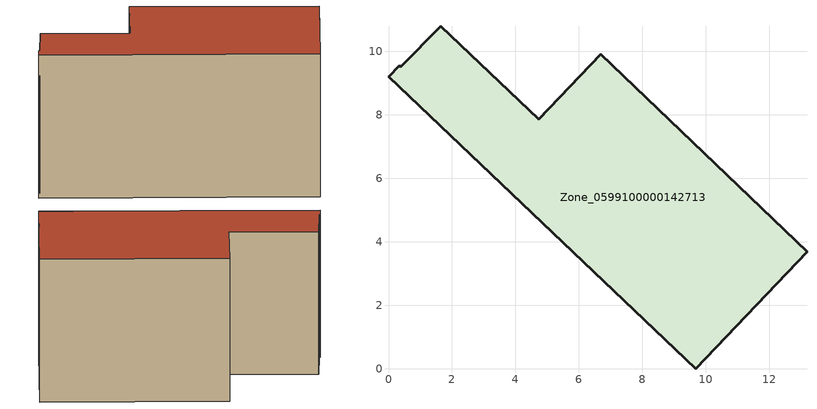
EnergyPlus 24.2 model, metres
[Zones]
Zone_0599100000142713
 floor ground (C_G): 0.38,9.52 1.65,10.8 4.74,7.87 6.68,9.92 13.18,3.7 9.67,0 0,9.2 0.34,9.56 z3.18
 wall outside (C_F): 9.67,0 13.18,3.7 6.68,9.92 4.74,7.87 1.65,10.8 0.38,9.52 0.34,9.56 0,9.2 9.67,0 z3.18:10.73
 roof outside (C_R): 0.34,9.56 0,9.2 9.67,0 13.18,3.7 6.68,9.92 4.74,7.87 1.65,10.8 0.38,9.52 z10.73
[BUILDING]
Pand.0599100000142713: North Axis=0; Terrain=City; Loads Convergence Tolerance Value=0.04; Temperature Convergence Tolerance Value=0.4; Solar Distribution=FullExterior; Maximum Number of Warmup Days=25; Minimum Number of Warmup Days=1
[Site:Location]
Rotterdam.The.Hague.AP_ZH_NLD Design_Conditions: Latitude=51.96; Longitude=4.45; Time Zone=1; Elevation=-4.5
[SITE:GROUNDTEMPERATURE:BUILDINGSURFACE]
18, 18, 18, 18, 18, 18, 18, 18, 18, 18, 18, 18
[MATERIAL] Thermal Absorptance=0.9; Solar Absorptance=0.7; Visible Absorptance=0.7
Name | Roughness | Thickness | Conductivity | Density | Specific Heat
G.TI.1975-1991 | MediumSmooth | 0.15 | 0.288461 | 540 | 1210
F.TI.1975-1991 | Rough | 0.3 | 0.230769 | 1920 | 840
R.TI.1975-1991 | MediumRough | 0.2 | 0.153846 | 1500 | 1000
[CONSTRUCTION]
C_G: G.TI.1975-1991
C_F: F.TI.1975-1991
C_R: R.TI.1975-1991
[ZONE]
Zone_0599100000142713: Type=1; Multiplier=1; Ceiling Height=Autocalculate; Volume=Autocalculate; Floor Area=autocalculate; Part of Total Floor Area=Yes
[ZONEINFILTRATION:DESIGNFLOWRATE]
Infil_Zone_0599100000142713: Zone or ZoneList or Space or SpaceList=Zone_0599100000142713; Schedule=AlwaysOn; Design Flow Rate Calculation Method=Flow/Area; Flow Rate per Floor Area=0.003; Constant Term Coefficient=1; Temperature Term Coefficient=0; Velocity Term Coefficient=0; Velocity Squared Term Coefficient=0
[HVACTEMPLATE:ZONE:IDEALLOADSAIRSYSTEM]
Zone_0599100000142713: Maximum Heating Supply Air Temperature=50; Minimum Cooling Supply Air Temperature=13; Maximum Heating Supply Air Humidity Ratio=0.0156; Minimum Cooling Supply Air Humidity Ratio=0.0077; Heating Limit=NoLimit; Cooling Limit=NoLimit; Dehumidification Control Type=ConstantSensibleHeatRatio; Cooling Sensible Heat Ratio=0.7; Dehumidification Setpoint=60; Humidification Control Type=None; Humidification Setpoint=30; Outdoor Air Method=None; Outdoor Air Flow Rate per Person=0.00944; Outdoor Air Flow Rate per Zone Floor Area=0; Outdoor Air Flow Rate per Zone=0; Demand Controlled Ventilation Type=None; Outdoor Air Economizer Type=NoEconomizer; Heat Recovery Type=None; Sensible Heat Recovery Effectiveness=0.7; Latent Heat Recovery Effectiveness=0.65
[ZONECONTROL:THERMOSTAT]
ThermostatControl_Zone_0599100000142713: Zone or ZoneList=Zone_0599100000142713; Control Type Schedule=DualSetpointControlType; Control 1=Thermostat_Zone_0599100000142713; Temperature Difference Between Cutout And Setpoint=0
[THERMOSTATSETPOINT:DUALSETPOINT]
Thermostat_Zone_0599100000142713: Heating Setpoint Temperature Schedule=HeatingSetpoint_Zone_0599100000142713; Cooling Setpoint Temperature Schedule=CoolingSetpoint_Zone_0599100000142713
[SCHEDULE:COMPACT]
HeatingSetpoint_Zone_0599100000142713: Through: 12/31, For: AllDays, Until: 24:00, 21
CoolingSetpoint_Zone_0599100000142713: Through: 12/31, For: AllDays, Until: 24:00, 24
DualSetpointControlType: Through: 12/31, For: AllDays, Until: 24:00, 4
AlwaysOn: Through: 12/31, For: AllDays, Until: 24:00, 1
